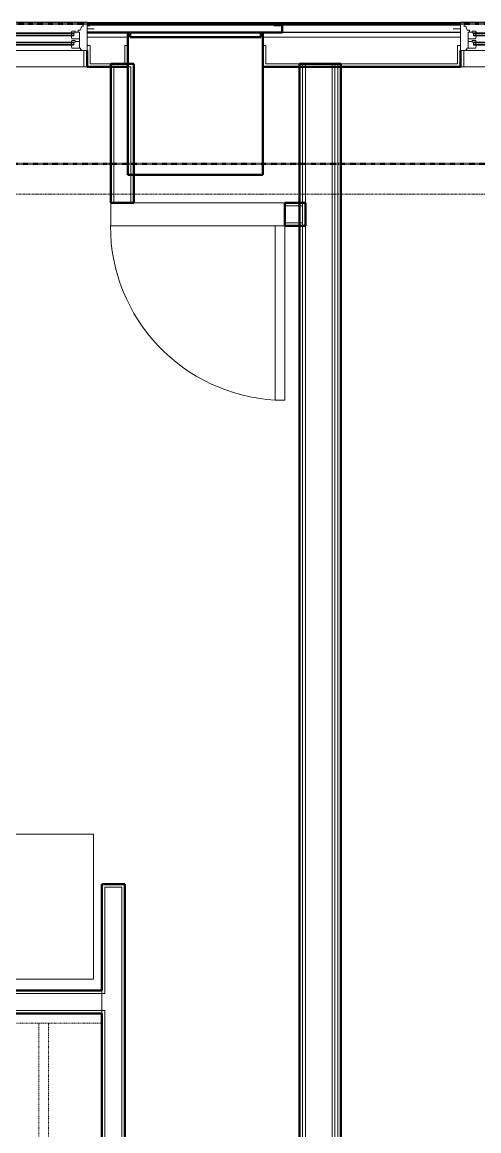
# Model space of a CAD drawing. Header units: inches. Extents: x -4218 to -1830, y 9767 to 12426.
# Drawn here: x -3265.9 to -3171.5, y 10622.5 to 10851.8 of the extents above; entities that cross this region are included whole.
import ezdxf

# ---------------------------------------------------------------- set-up
doc = ezdxf.new("R2010")
doc.units = ezdxf.units.IN
doc.header["$MEASUREMENT"] = 0
for name, pattern in [('Dash', [0.25, 0.125, -0.125]), ('Dash 1_16_', [0.125, 0.0625, -0.0625]), ('Grid Line 1_2_', [0.875, 0.5, -0.125, 0.125, -0.125])]:
    doc.linetypes.add(name, pattern=pattern)
for name, color, linetype, lineweight in [('0-1', 7, 'Continuous', 5), ('0-2', 10, 'Continuous', 9), ('A-DOOR-1', 10, 'Continuous', 9), ('A-DOOR-2', 50, 'Continuous', 20), ('A-GENM', 5, 'Continuous', 9), ('A-GENM-6', 5, 'Continuous', 50), ('A-GLAZ-1', 151, 'Continuous', 9), ('A-GLAZ-2', 151, 'Continuous', 20), ('A-GLAZ-3', 151, 'Continuous', 50), ('A-WALL', 113, 'Continuous', 13), ('A-WALL-1', 7, 'Continuous', 50), ('A-WALL-2', 250, 'Continuous', 13), ('A-WALL-3', 10, 'Continuous', 9), ('A-WALL-4', 252, 'Continuous', 9), ('A-WALL-5', 253, 'Continuous', 9), ('A-WALL-7', 113, 'Continuous', 9), ('A-WALL-8', 113, 'Continuous', 50), ('C-PROP-LINE-1', 91, 'Dash 1_16_', 50), ('I-WALL-1', 7, 'Continuous', 50), ('Q-CASE-HDLN-1', 10, 'Dash', 9), ('Q-CASE-HDLN-2', 252, 'Dash', 9), ('Q-SPCQ-1', 10, 'Continuous', 9), ('S-GRID-1', 1, 'Grid Line 1_2_', 9)]:
    doc.layers.add(name, color=color, linetype=linetype, lineweight=lineweight)

# ---------------------------------------------------------------- blocks, each defined once
blk = doc.blocks.new('SWING - SINGLE - FLUSH - 36_ x 80_ - OFFSET PIVOT DOOR AT MAGIC PAK AND WASHER_DRYER-3199415-BACKGROUND - RCP - 2ND FLOOR')
at = {"layer": 'A-DOOR-1'}
blk.add_arc((18, -2.37), 36.07, 180, 266.8211, dxfattribs=at)
at = {"layer": 'A-DOOR-2'}
for p, q in [((16, -2.37), (16, -38.39)), ((18, -2.37), (16, -2.37)), ((18, -2.37), (18, -38.39)), ((18, -38.39), (16, -38.39))]:
    blk.add_line(p, q, dxfattribs=at)
blk = doc.blocks.new('Refrigerator_-_Side-by-Side_6047 - 36_ X 30_-1372843-BACKGROUND - RCP - 2ND FLOOR')
at = {"layer": 'Q-SPCQ-1'}
for p, q in [((-17.88, 15.58), (17.87, 15.58)), ((-17.88, -14.42), (-17.88, 15.58)), ((17.87, 15.58), (17.87, -14.42)), ((17.87, -14.42), (-17.88, -14.42))]:
    blk.add_line(p, q, dxfattribs=at)
blk = doc.blocks.new('OD_CW_Closet - OD_CW_Closet-2508933-BACKGROUND - RCP - 2ND FLOOR')
at = {"layer": 'Q-CASE-HDLN-1'}
for p, q in [((0.74, 24), (0.74, 0)), ((0.74, 13), (74.9, 13)), ((0.74, 11), (74.9, 11)), ((0.74, 0), (6.74, 0)), ((9.24, 0), (69.74, 0)), ((72.24, 0), (74.9, 0))]:
    blk.add_line(p, q, dxfattribs=at)
at = {"layer": 'Q-CASE-HDLN-2'}
for p, q in [((74.9, 24), (0.74, 24)), ((74.9, 0), (74.9, 24))]:
    blk.add_line(p, q, dxfattribs=at)
blk = doc.blocks.new('CTR - 1st Phase - Unit Layouts_rvt-1-BACKGROUND - RCP - 2ND FLOOR')
at = {"layer": 'A-WALL-1'}
for p, q in [((-3247.6, 10814.39), (-3247.6, 10843.13)), ((-3247.6, 10843.13), (-3246.97, 10843.13)), ((-3246.97, 10843.13), (-3243.47, 10843.13)), ((-3243.47, 10843.13), (-3242.85, 10843.13)), ((-3242.85, 10843.13), (-3242.85, 10814.39)), ((-3242.85, 10814.39), (-3247.6, 10814.39)), ((-3211.6, 10809.64), (-3211.6, 10814.39)), ((-3211.6, 10814.39), (-3207.32, 10814.39)), ((-3207.32, 10814.39), (-3207.32, 10813.77)), ((-3207.32, 10813.77), (-3207.32, 10810.27)), ((-3207.32, 10809.64), (-3211.6, 10809.64)), ((-3207.32, 10810.27), (-3207.32, 10809.64)), ((-3249.45, 10651.54), (-3249.45, 10673.55)), ((-3249.45, 10673.55), (-3248.82, 10673.55)), ((-3248.82, 10673.55), (-3245.32, 10673.55)), ((-3245.32, 10673.55), (-3244.7, 10673.55)), ((-3244.7, 10673.55), (-3244.7, 10570.64)), ((-3308.42, 10651.54), (-3249.45, 10651.54)), ((-3249.45, 10646.79), (-3273.47, 10646.79)), ((-3249.45, 10570.64), (-3249.45, 10646.79))]:
    blk.add_line(p, q, dxfattribs=at)
at = {"layer": 'A-WALL-2'}
for p, q in [((-3246.97, 10842.51), (-3246.97, 10814.39)), ((-3246.97, 10842.51), (-3243.47, 10842.51)), ((-3243.47, 10842.51), (-3243.47, 10814.39)), ((-3211.6, 10813.77), (-3207.95, 10813.77)), ((-3207.95, 10813.77), (-3207.95, 10810.27)), ((-3211.6, 10810.27), (-3207.95, 10810.27)), ((-3248.82, 10672.93), (-3245.32, 10672.93)), ((-3248.82, 10672.93), (-3248.82, 10650.92)), ((-3245.32, 10672.93), (-3245.32, 10570.64)), ((-3401.67, 10650.92), (-3249.45, 10650.92)), ((-3249.45, 10650.92), (-3248.82, 10650.92)), ((-3274.1, 10647.42), (-3249.45, 10647.42)), ((-3249.45, 10647.42), (-3248.82, 10647.42)), ((-3248.82, 10647.42), (-3248.82, 10570.64))]:
    blk.add_line(p, q, dxfattribs=at)
at = {"layer": 'A-WALL-3'}
for p, q in [((-3247.6, 10814.39), (-3247.6, 10809.64)), ((-3211.6, 10814.39), (-3242.85, 10814.39)), ((-3242.85, 10809.64), (-3247.6, 10809.64)), ((-3242.85, 10809.64), (-3211.6, 10809.64))]:
    blk.add_line(p, q, dxfattribs=at)
at = {"layer": 'A-WALL-4'}
for p, q in [((-3242.85, 10814.39), (-3247.6, 10814.39)), ((-3211.6, 10809.64), (-3211.6, 10814.39)), ((-3284.2, 10651.54), (-3249.45, 10651.54)), ((-3249.45, 10646.79), (-3273.47, 10646.79))]:
    blk.add_line(p, q, dxfattribs=at)
at = {"layer": 'A-WALL-5'}
blk.add_line((-3249.45, 10646.79), (-3249.45, 10651.54), dxfattribs=at)
at = {"layer": '0-2'}
for name, p in [('SWING - SINGLE - FLUSH - 36_ x 80_ - OFFSET PIVOT DOOR AT MAGIC PAK AND WASHER_DRYER-3199415-BACKGROUND - RCP - 2ND FLOOR', (-3229.6, 10812.02)), ('Refrigerator_-_Side-by-Side_6047 - 36_ X 30_-1372843-BACKGROUND - RCP - 2ND FLOOR', (-3269.05, 10668.28))]:
    blk.add_blockref(name, p, dxfattribs=at)
at = {"layer": '0-2', "rotation": 269.9999999999512}
blk.add_blockref('OD_CW_Closet - OD_CW_Closet-2508933-BACKGROUND - RCP - 2ND FLOOR', (-3273.45, 10645.54), dxfattribs=at)
blk = doc.blocks.new('CTR - 1st Phase - Common Walls_rvt-1-BACKGROUND - RCP - 2ND FLOOR')
at = {"layer": 'A-WALL-2'}
for p, q in [((-3207.95, 10476.16), (-3207.95, 10843.14)), ((-3207.32, 10476.16), (-3207.32, 10843.14)), ((-3201.82, 10476.16), (-3201.82, 10843.14)), ((-3201.32, 10476.16), (-3201.32, 10843.14)), ((-3200.7, 10476.16), (-3200.7, 10843.14))]:
    blk.add_line(p, q, dxfattribs=at)
at = {"layer": 'I-WALL-1'}
for p, q in [((-3208.57, 10476.16), (-3208.57, 10843.14)), ((-3208.57, 10843.14), (-3200.07, 10843.14)), ((-3200.07, 10843.14), (-3200.07, 10582.66))]:
    blk.add_line(p, q, dxfattribs=at)
blk = doc.blocks.new('Basic Wall _ EXT - FIBER CEMENT - LARGE - ___-2505166-BACKGROUND - RCP - 2ND FLOOR')
at = {"layer": 'A-WALL-7'}
for p, q in [((-3175.34, 10851.71), (-3252.51, 10851.71)), ((-3175.34, 10851.71), (-3252.51, 10851.71)), ((-3252.51, 10851.68), (-3175.34, 10851.68)), ((-3175.34, 10851.68), (-3252.51, 10851.68)), ((-3212.17, 10849.67), (-3252.51, 10849.67)), ((-3212.17, 10849.67), (-3252.51, 10849.67)), ((-3252.51, 10849.64), (-3244.06, 10849.64)), ((-3244.06, 10849.64), (-3252.51, 10849.64)), ((-3243.63, 10849.64), (-3244.06, 10849.64)), ((-3216.63, 10849.64), (-3243.63, 10849.64)), ((-3216.19, 10849.64), (-3216.63, 10849.64)), ((-3216.19, 10849.64), (-3212.17, 10849.64)), ((-3212.17, 10849.64), (-3216.19, 10849.64)), ((-3175.34, 10849.67), (-3212.17, 10849.67)), ((-3175.34, 10849.67), (-3212.17, 10849.67)), ((-3212.17, 10849.64), (-3175.34, 10849.64)), ((-3175.34, 10849.64), (-3212.17, 10849.64))]:
    blk.add_line(p, q, dxfattribs=at)
blk = doc.blocks.new('Window-Double_Hung-Andersen-400_Series-Tilt_Wash - DOUBLE HUNG - REVERSE COTTAGE - 2ND FLOOR-V131-BACKGROUND - RCP - 2ND FLOOR')
at = {"layer": 'A-GLAZ-1'}
for p, q in [((-16.29, 2.5), (-15.7, 2.5)), ((-15.82, 2.5), (-15.82, 2.12)), ((-15.7, 2.62), (15.7, 2.62)), ((-15.7, 2.5), (15.7, 2.5)), ((16.29, 2.5), (15.7, 2.5)), ((15.82, 2.5), (15.82, 2.12)), ((-16.29, 2.12), (-15.7, 2.12)), ((-16.29, 0.56), (-15.7, 0.56)), ((-16.29, 0.19), (-15.7, 0.19)), ((-15.82, 0.56), (-15.82, 0.19)), ((-15.7, 2.12), (15.7, 2.12)), ((-15.7, 2), (15.7, 2)), ((-15.7, 0.69), (15.7, 0.69)), ((-15.7, 0.56), (15.7, 0.56)), ((-15.7, 0.19), (15.7, 0.19)), ((-15.7, 0.06), (15.7, 0.06)), ((16.29, 2.12), (15.7, 2.12)), ((16.29, 0.56), (15.7, 0.56)), ((16.29, 0.19), (15.7, 0.19)), ((15.82, 0.56), (15.82, 0.19)), ((18.95, -1.06), (-18.95, -1.06)), ((-18.95, -1.06), (-18.95, -4.44)), ((-18.32, -1.06), (-18.32, -4.44)), ((18.32, -1.06), (18.32, -4.44)), ((18.95, -4.44), (18.95, -1.06)), ((-19.01, -2.44), (-19.01, -3.94)), ((-19.01, -2.44), (-18.95, -2.44)), ((-19.01, -3.94), (-18.95, -3.94)), ((-18.95, -4.44), (18.95, -4.44)), ((18.95, -2.44), (19.01, -2.44)), ((18.95, -3.94), (19.01, -3.94)), ((19.01, -3.94), (19.01, -2.44))]:
    blk.add_line(p, q, dxfattribs=at)
at = {"layer": 'A-GLAZ-2'}
for p, q in [((19.01, 4.81), (-19.01, 4.81)), ((-19.01, 4.81), (-19.01, -1.06)), ((-18.2, 4.81), (-18.2, 4)), ((18.2, 4.81), (18.2, 4)), ((19.01, -1.06), (19.01, 4.81)), ((-19.01, 3.44), (-20.34, 3.44)), ((-18.2, 4), (-17.92, 4)), ((-17.92, 4), (-17.61, 3.19)), ((-17.61, 3.19), (-17.14, 3.19)), ((-17.42, 2.75), (-16.57, 2.75)), ((-17.42, 2.75), (-17.42, -0.56)), ((-17.14, 3.19), (-17.14, 2.75)), ((-15.86, 2.97), (-16.57, 2.97)), ((-16.57, 2.62), (-16.57, 2.97)), ((-15.7, 2.62), (-16.57, 2.62)), ((-16.29, 2.62), (-16.29, 2)), ((-15.86, 2.97), (-15.7, 2.62)), ((15.86, 2.97), (15.7, 2.62)), ((15.7, 2.62), (16.57, 2.62)), ((15.86, 2.97), (16.57, 2.97)), ((16.29, 2.62), (16.29, 2)), ((16.57, 2.62), (16.57, 2.97)), ((17.42, 2.75), (16.57, 2.75)), ((17.14, 3.19), (17.14, 2.75)), ((17.61, 3.19), (17.14, 3.19)), ((17.42, 2.75), (17.42, -0.56)), ((17.92, 4), (17.61, 3.19)), ((18.2, 4), (17.92, 4)), ((19.01, 3.44), (20.51, 3.44)), ((-17.42, 1.37), (-15.86, 1.37)), ((-17.42, 0.81), (-16.57, 0.81)), ((-15.86, 1.03), (-16.57, 1.03)), ((-16.57, 0.69), (-16.57, 1.03)), ((-15.7, 0.69), (-16.57, 0.69)), ((-15.7, 2), (-16.29, 2)), ((-16.29, 0.69), (-16.29, 0.06)), ((-15.7, 0.06), (-16.29, 0.06)), ((-15.86, 1.37), (-15.7, 2)), ((-15.86, 1.03), (-15.7, 0.69)), ((-15.86, -0.56), (-15.7, 0.06)), ((15.7, 2), (16.29, 2)), ((15.86, 1.37), (15.7, 2)), ((15.86, 1.03), (15.7, 0.69)), ((15.7, 0.69), (16.57, 0.69)), ((15.7, 0.06), (16.29, 0.06)), ((15.86, -0.56), (15.7, 0.06)), ((17.42, 1.37), (15.86, 1.37)), ((15.86, 1.03), (16.57, 1.03)), ((16.29, 0.69), (16.29, 0.06)), ((16.57, 0.69), (16.57, 1.03)), ((17.42, 0.81), (16.57, 0.81)), ((-19.01, -1.06), (19.01, -1.06)), ((-17.67, -0.78), (-18, -1.06)), ((-17.67, -0.78), (-17.67, -0.56)), ((-17.67, -0.56), (-15.86, -0.56)), ((17.67, -0.56), (15.86, -0.56)), ((17.67, -0.78), (17.67, -0.56)), ((17.67, -0.78), (18, -1.06))]:
    blk.add_line(p, q, dxfattribs=at)
blk = doc.blocks.new('V-Series_EWC4_SPVU_RFA_2015 - 2ND AND 3RD FLOOR-2226480-BACKGROUND - RCP - 2ND FLOOR')
at = {"layer": 'A-GENM-6'}
for p, q in [((-3858.97, 11734.83), (-3858.97, 11735.26)), ((-3858.97, 11735.26), (-3829.54, 11735.26)), ((-3858.97, 11734.33), (-3858.97, 11734.83)), ((-3858.97, 11734.83), (-3857.97, 11734.83)), ((-3857.97, 11734.83), (-3858.97, 11734.83)), ((-3857.97, 11734.83), (-3857.97, 11734.33)), ((-3857.97, 11707.83), (-3857.97, 11734.83)), ((-3829.54, 11735.26), (-3829.54, 11707.39)), ((-3858.97, 11708.33), (-3858.97, 11734.33)), ((-3857.97, 11734.33), (-3857.97, 11708.33)), ((-3858.97, 11707.83), (-3858.97, 11708.33)), ((-3857.97, 11707.83), (-3858.97, 11707.83)), ((-3858.97, 11707.39), (-3858.97, 11707.83)), ((-3858.97, 11707.83), (-3857.97, 11707.83)), ((-3829.54, 11707.39), (-3858.97, 11707.39)), ((-3857.97, 11708.33), (-3857.97, 11707.83))]:
    blk.add_line(p, q, dxfattribs=at)
blk = doc.blocks.new('Window-Double_Hung-Andersen-400_Series-Tilt_Wash - DOUBLE HUNG - REVERSE COTTAGE - 2ND FLOOR-2888385-BACKGROUND - RCP - 2ND FLOOR')
at = {"layer": 'A-GLAZ-1'}
for p, q in [((-16.29, 2.5), (-15.7, 2.5)), ((-15.82, 2.5), (-15.82, 2.12)), ((-15.7, 2.62), (15.7, 2.62)), ((-15.7, 2.5), (15.7, 2.5)), ((16.29, 2.5), (15.7, 2.5)), ((15.82, 2.5), (15.82, 2.12)), ((-16.29, 2.12), (-15.7, 2.12)), ((-16.29, 0.56), (-15.7, 0.56)), ((-16.29, 0.19), (-15.7, 0.19)), ((-15.82, 0.56), (-15.82, 0.19)), ((-15.7, 2.12), (15.7, 2.12)), ((-15.7, 2), (15.7, 2)), ((-15.7, 0.69), (15.7, 0.69)), ((-15.7, 0.56), (15.7, 0.56)), ((-15.7, 0.19), (15.7, 0.19)), ((-15.7, 0.06), (15.7, 0.06)), ((16.29, 2.12), (15.7, 2.12)), ((16.29, 0.56), (15.7, 0.56)), ((16.29, 0.19), (15.7, 0.19)), ((15.82, 0.56), (15.82, 0.19)), ((18.95, -1.06), (-18.95, -1.06)), ((-18.95, -1.06), (-18.95, -4.44)), ((-18.32, -1.06), (-18.32, -4.44)), ((18.32, -1.06), (18.32, -4.44)), ((18.95, -4.44), (18.95, -1.06)), ((-19.01, -2.44), (-19.01, -3.94)), ((-19.01, -2.44), (-18.95, -2.44)), ((-19.01, -3.94), (-18.95, -3.94)), ((-18.95, -4.44), (18.95, -4.44)), ((18.95, -2.44), (19.01, -2.44)), ((18.95, -3.94), (19.01, -3.94)), ((19.01, -3.94), (19.01, -2.44))]:
    blk.add_line(p, q, dxfattribs=at)
at = {"layer": 'A-GLAZ-2'}
for p, q in [((19.01, 4.81), (-19.01, 4.81)), ((-19.01, 4.81), (-19.01, -1.06)), ((-18.2, 4.81), (-18.2, 4)), ((18.2, 4.81), (18.2, 4)), ((19.01, -1.06), (19.01, 4.81)), ((-19.01, 3.44), (-20.51, 3.44)), ((-18.2, 4), (-17.92, 4)), ((-17.92, 4), (-17.61, 3.19)), ((-17.61, 3.19), (-17.14, 3.19)), ((-17.42, 2.75), (-16.57, 2.75)), ((-17.42, 2.75), (-17.42, -0.56)), ((-17.14, 3.19), (-17.14, 2.75)), ((-15.86, 2.97), (-16.57, 2.97)), ((-16.57, 2.62), (-16.57, 2.97)), ((-15.7, 2.62), (-16.57, 2.62)), ((-16.29, 2.62), (-16.29, 2)), ((-15.86, 2.97), (-15.7, 2.62)), ((15.86, 2.97), (15.7, 2.62)), ((15.7, 2.62), (16.57, 2.62)), ((15.86, 2.97), (16.57, 2.97)), ((16.29, 2.62), (16.29, 2)), ((16.57, 2.62), (16.57, 2.97)), ((17.42, 2.75), (16.57, 2.75)), ((17.14, 3.19), (17.14, 2.75)), ((17.61, 3.19), (17.14, 3.19)), ((17.42, 2.75), (17.42, -0.56)), ((17.92, 4), (17.61, 3.19)), ((18.2, 4), (17.92, 4)), ((19.01, 3.44), (20.51, 3.44)), ((-17.42, 1.37), (-15.86, 1.37)), ((-17.42, 0.81), (-16.57, 0.81)), ((-15.86, 1.03), (-16.57, 1.03)), ((-16.57, 0.69), (-16.57, 1.03)), ((-15.7, 0.69), (-16.57, 0.69)), ((-15.7, 2), (-16.29, 2)), ((-16.29, 0.69), (-16.29, 0.06)), ((-15.7, 0.06), (-16.29, 0.06)), ((-15.86, 1.37), (-15.7, 2)), ((-15.86, 1.03), (-15.7, 0.69)), ((-15.86, -0.56), (-15.7, 0.06)), ((15.7, 2), (16.29, 2)), ((15.86, 1.37), (15.7, 2)), ((15.86, 1.03), (15.7, 0.69)), ((15.7, 0.69), (16.57, 0.69)), ((15.7, 0.06), (16.29, 0.06)), ((15.86, -0.56), (15.7, 0.06)), ((17.42, 1.37), (15.86, 1.37)), ((15.86, 1.03), (16.57, 1.03)), ((16.29, 0.69), (16.29, 0.06)), ((16.57, 0.69), (16.57, 1.03)), ((17.42, 0.81), (16.57, 0.81)), ((-19.01, -1.06), (19.01, -1.06)), ((-17.67, -0.78), (-18, -1.06)), ((-17.67, -0.78), (-17.67, -0.56)), ((-17.67, -0.56), (-15.86, -0.56)), ((17.67, -0.56), (15.86, -0.56)), ((17.67, -0.78), (17.67, -0.56)), ((17.67, -0.78), (18, -1.06))]:
    blk.add_line(p, q, dxfattribs=at)
blk = doc.blocks.new('Perforated Panel at Magic-Pak - hvac panel - 2nd floor 2-2702973-BACKGROUND - RCP - 2ND FLOOR')
at = {"layer": 'A-GLAZ-3'}
for p, q in [((-19.01, 4.44), (19.01, 4.44)), ((-19.01, 4.37), (-19.01, 4.44)), ((19.01, 4.37), (-19.01, 4.37)), ((19.01, 4.44), (19.01, 4.37))]:
    blk.add_line(p, q, dxfattribs=at)
blk = doc.blocks.new('Family - ___-2835860-BACKGROUND - RCP - 2ND FLOOR')
at = {"layer": 'C-PROP-LINE-1'}
blk.add_line((-2067.55, 10851.39), (-3401.42, 10851.39), dxfattribs=at)
blk = doc.blocks.new('Family - ___-2835903-BACKGROUND - RCP - 2ND FLOOR')
at = {"layer": 'C-PROP-LINE-1'}
blk.add_line((-2096.45, 10822.49), (-3400.92, 10822.49), dxfattribs=at)
blk = doc.blocks.new('Family - ___-2835932-BACKGROUND - RCP - 2ND FLOOR')
at = {"layer": 'C-PROP-LINE-1'}
blk.add_line((-2067.55, 10851.39), (-3401.42, 10851.39), dxfattribs=at)

msp = doc.modelspace()

# ---------------------------------------------------------------- linework, layer by layer
at = {"layer": 'A-WALL'}
for p, q in [((-3212.17, 10851.14), (-3175.34, 10851.14)), ((-3252.51, 10848.64), (-3244.06, 10848.64)), ((-3216.19, 10848.64), (-3175.34, 10848.64)), ((-3212.17, 10849.64), (-3175.34, 10849.64)), ((-3252.51, 10846.95), (-3251.89, 10846.95)), ((-3251.89, 10843.14), (-3251.89, 10846.95)), ((-3244.69, 10846.95), (-3244.06, 10846.95)), ((-3244.69, 10846.95), (-3244.69, 10843.14)), ((-3216.19, 10846.95), (-3215.56, 10846.95)), ((-3215.56, 10843.14), (-3215.56, 10846.95)), ((-3175.96, 10846.95), (-3175.34, 10846.95)), ((-3175.96, 10846.95), (-3175.96, 10843.14)), ((-3244.69, 10843.14), (-3251.89, 10843.14)), ((-3175.96, 10843.14), (-3215.56, 10843.14))]:
    msp.add_line(p, q, dxfattribs=at)
at = {"layer": 'A-WALL-7'}
for p, q in [((-3251.95, 10851.14), (-3213.92, 10851.14)), ((-3252.57, 10842.51), (-3252.51, 10842.51)), ((-3175.34, 10842.51), (-3175.27, 10842.51))]:
    msp.add_line(p, q, dxfattribs=at)
at = {"layer": 'A-WALL-8'}
for p, q in [((-3252.51, 10851.39), (-3251.95, 10851.39)), ((-3251.95, 10851.14), (-3252.51, 10851.14)), ((-3251.95, 10851.39), (-3251.95, 10851.14)), ((-3213.92, 10851.14), (-3213.92, 10851.39)), ((-3213.92, 10851.39), (-3175.34, 10851.39)), ((-3212.17, 10851.14), (-3213.92, 10851.14)), ((-3212.17, 10849.64), (-3212.17, 10851.14)), ((-3252.51, 10849.64), (-3244.06, 10849.64)), ((-3244.06, 10849.64), (-3244.06, 10842.51)), ((-3216.19, 10842.51), (-3216.19, 10849.64)), ((-3216.19, 10849.64), (-3212.17, 10849.64)), ((-3252.51, 10842.51), (-3252.51, 10845.89)), ((-3175.34, 10845.89), (-3175.34, 10842.51)), ((-3244.06, 10842.51), (-3252.51, 10842.51)), ((-3175.34, 10842.51), (-3216.19, 10842.51))]:
    msp.add_line(p, q, dxfattribs=at)
at = {"layer": 'S-GRID-1'}
msp.add_line((-1830.2, 10816.19), (-4168.71, 10816.19), dxfattribs=at)

# ---------------------------------------------------------------- block references
at = {"layer": '0-1'}
for name in ['CTR - 1st Phase - Unit Layouts_rvt-1-BACKGROUND - RCP - 2ND FLOOR', 'CTR - 1st Phase - Common Walls_rvt-1-BACKGROUND - RCP - 2ND FLOOR']:
    msp.add_blockref(name, (0, 0), dxfattribs=at)
at = {"layer": 'A-GENM', "rotation": 269.9999999999999}
msp.add_blockref('V-Series_EWC4_SPVU_RFA_2015 - 2ND AND 3RD FLOOR-2226480-BACKGROUND - RCP - 2ND FLOOR', (-14951.45, 6990.67), dxfattribs=at)
at = {"layer": 'A-GLAZ-1'}
for name, p in [('Window-Double_Hung-Andersen-400_Series-Tilt_Wash - DOUBLE HUNG - REVERSE COTTAGE - 2ND FLOOR-V131-BACKGROUND - RCP - 2ND FLOOR', (-3271.52, 10846.95)), ('Perforated Panel at Magic-Pak - hvac panel - 2nd floor 2-2702973-BACKGROUND - RCP - 2ND FLOOR', (-3232.94, 10846.95)), ('Window-Double_Hung-Andersen-400_Series-Tilt_Wash - DOUBLE HUNG - REVERSE COTTAGE - 2ND FLOOR-2888385-BACKGROUND - RCP - 2ND FLOOR', (-3156.32, 10846.95))]:
    msp.add_blockref(name, p, dxfattribs=at)
at = {"layer": 'A-WALL-7'}
msp.add_blockref('Basic Wall _ EXT - FIBER CEMENT - LARGE - ___-2505166-BACKGROUND - RCP - 2ND FLOOR', (0, 0), dxfattribs=at)
at = {"layer": 'C-PROP-LINE-1'}
for name in ['Family - ___-2835860-BACKGROUND - RCP - 2ND FLOOR', 'Family - ___-2835932-BACKGROUND - RCP - 2ND FLOOR', 'Family - ___-2835903-BACKGROUND - RCP - 2ND FLOOR']:
    msp.add_blockref(name, (0, 0), dxfattribs=at)

doc.saveas('drawing.dxf')
